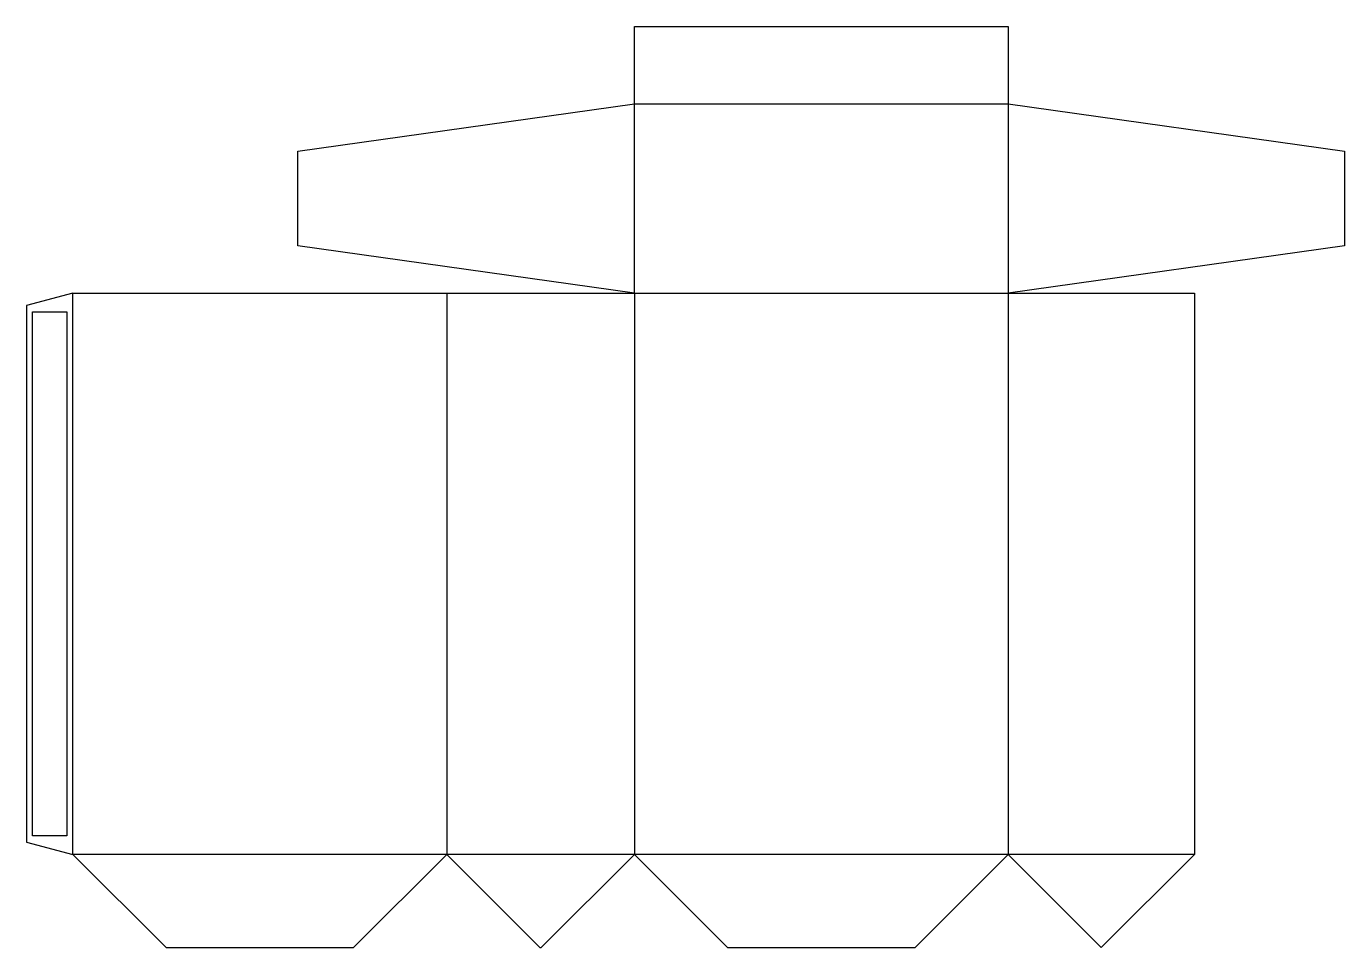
# Model space of a CAD drawing. Header units: millimetres. Extents: x 0 to 425, y 0 to 297.
import ezdxf

# ---------------------------------------------------------------- set-up
doc = ezdxf.new("R2010")
doc.units = ezdxf.units.MM
for name, color, linetype in [('CREASE', 5, 'CONTINUOUS'), ('CUT', 1, 'CONTINUOUS'), ('GLUE', 2, 'CONTINUOUS')]:
    doc.layers.add(name, color=color, linetype=linetype)

msp = doc.modelspace()

# ---------------------------------------------------------------- linework, layer by layer
at = {"layer": 'CREASE'}
for p, q in [((195.9, 210.9), (195.9, 271.8)), ((195.9, 271.8), (316.35, 271.8)), ((316.35, 271.8), (316.35, 210.9)), ((15, 30), (15, 210.9)), ((135.45, 210.9), (135.45, 30)), ((195.9, 210.9), (195.9, 30)), ((195.9, 210.9), (316.35, 210.9)), ((316.35, 210.9), (316.35, 30)), ((135.45, 30), (15, 30)), ((195.9, 30), (135.45, 30)), ((316.35, 30), (195.9, 30)), ((376.35, 30), (316.35, 30))]:
    msp.add_line(p, q, dxfattribs=at)
at = {"layer": 'CUT'}
for p, q in [((195.9, 296.8), (316.35, 296.8)), ((195.9, 271.8), (195.9, 296.8)), ((316.35, 296.8), (316.35, 271.8)), ((87.495, 256.575), (195.9, 271.8)), ((316.35, 271.8), (424.755, 256.575)), ((87.495, 226.125), (87.495, 256.575)), ((424.755, 256.575), (424.755, 226.125)), ((195.9, 210.9), (87.495, 226.125)), ((424.755, 226.125), (316.35, 210.9)), ((15, 210.9), (0, 206.881)), ((15, 210.9), (135.45, 210.9)), ((135.45, 210.9), (195.9, 210.9)), ((316.35, 210.9), (376.35, 210.9)), ((376.35, 210.9), (376.35, 30)), ((0, 206.881), (0, 34.019)), ((0, 34.019), (15, 30)), ((15, 30), (45, 0)), ((105.45, 0), (135.45, 30)), ((135.45, 30), (165.45, 0)), ((165.9, 0), (195.9, 30)), ((195.9, 30), (225.9, 0)), ((286.35, 0), (316.35, 30)), ((316.35, 30), (346.35, 0)), ((346.35, 0), (376.35, 30)), ((45, 0), (105.45, 0)), ((165.45, 0), (165.9, 0)), ((225.9, 0), (286.35, 0))]:
    msp.add_line(p, q, dxfattribs=at)
at = {"layer": 'GLUE'}
for p, q in [((2, 204.881), (13, 204.881)), ((2, 36.019), (2, 204.881)), ((13, 204.881), (13, 36.019)), ((13, 36.019), (2, 36.019))]:
    msp.add_line(p, q, dxfattribs=at)

doc.saveas('drawing.dxf')
